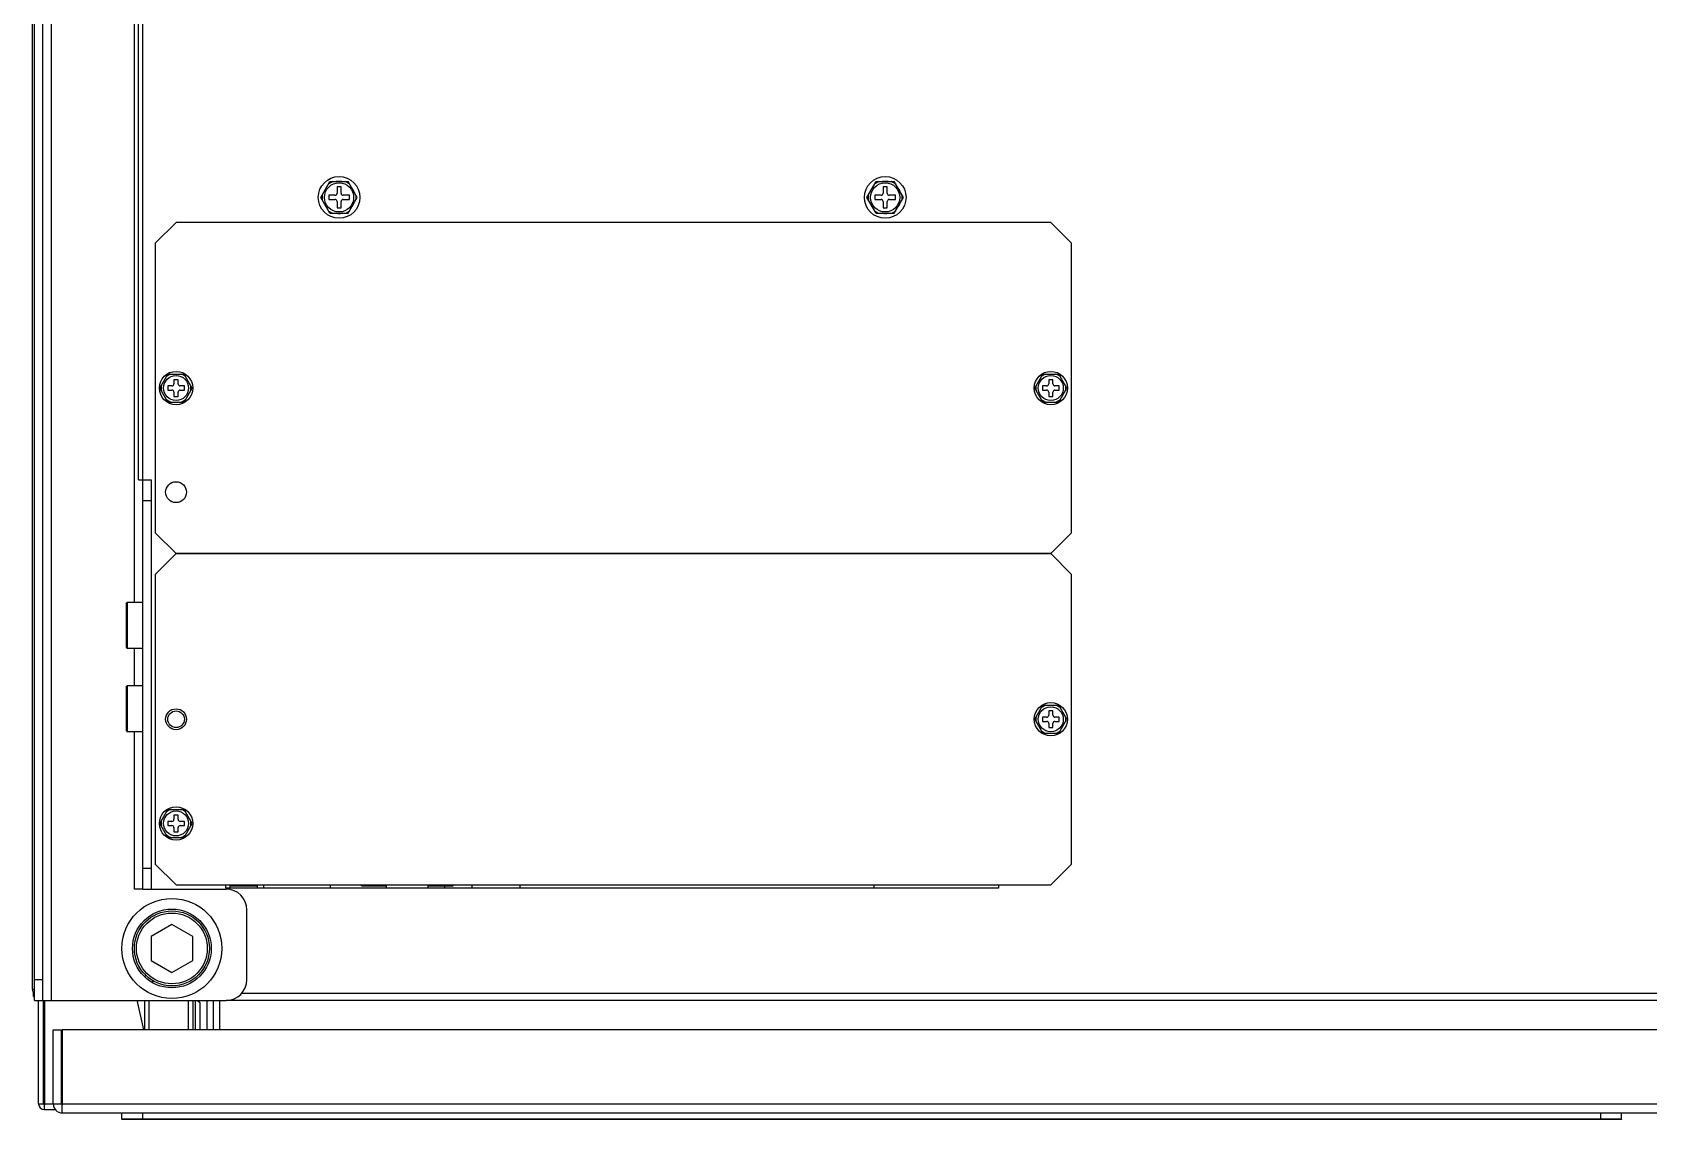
# Model space of a CAD drawing. Header units: millimetres. Extents: x 0 to 100, y -1 to 80.
# Drawn here: x 0 to 38.8, y 0 to 26.1 of the extents above; entities that cross this region are included whole.
import ezdxf

# ---------------------------------------------------------------- set-up
doc = ezdxf.new("R2010")
doc.units = ezdxf.units.MM
for name, color, linetype in [('2301-05589_0', 7, 'Continuous'), ('2301-10977_0', 7, 'Continuous'), ('2401-00258-M8-20HWMC_0', 7, 'Continuous'), ('2401-00454-M5-10HWMC_0', 7, 'Continuous'), ('2401-00730-M4-8HWMC_0', 7, 'Continuous'), ('2401-00913_0', 7, 'Continuous'), ('2403-00027_S-M6-0_0', 7, 'Continuous'), ('2404-00013-D12D24-P_0', 7, 'Continuous'), ('2404-00038-S-D12_0', 7, 'Continuous'), ('4204-00471-LS537-3_0', 7, 'Continuous'), ('4212-01148_1X_0', 7, 'Continuous'), ('4212-59911_0', 7, 'Continuous'), ('4212-62024_0', 7, 'Continuous'), ('4212-94039_0', 7, 'Continuous'), ('4212-97636_1_0', 7, 'Continuous'), ('4212-97727_0', 7, 'Continuous'), ('4212-97917_0', 7, 'Continuous'), ('4212-KH007_0', 7, 'Continuous'), ('4215-00605_0', 7, 'Continuous'), ('4215-00863_0', 7, 'Continuous'), ('BZDX4207-46670_0', 7, 'Continuous'), ('DSJIAOLIAN_6_0', 7, 'Continuous'), ('QIANSHANHENLIAN_24_0', 7, 'Continuous'), ('ZUOQIANLIZHU_32_0', 7, 'Continuous')]:
    doc.layers.add(name, color=color, linetype=linetype)

msp = doc.modelspace()

# ---------------------------------------------------------------- linework, layer by layer
at = {"layer": '2301-05589_0', "color": 7, "linetype": 'Continuous'}
for p, q in [((3.45, 21.535), (2.95, 21.035)), ((24.45, 21.535), (3.45, 21.535)), ((24.95, 21.035), (24.45, 21.535)), ((2.95, 21.035), (2.95, 14.085)), ((24.95, 14.085), (24.95, 21.035)), ((2.95, 14.085), (3.45, 13.585)), ((24.45, 13.585), (24.95, 14.085)), ((3.45, 13.585), (24.45, 13.585))]:
    msp.add_line(p, q, dxfattribs=at)
msp.add_circle((3.45, 15.06), 0.25, dxfattribs=at)
at = {"layer": '2301-10977_0', "color": 7, "linetype": 'Continuous'}
for p, q in [((3.45, 13.585), (2.95, 13.085)), ((24.45, 13.585), (3.45, 13.585)), ((24.95, 13.085), (24.45, 13.585)), ((2.95, 13.085), (2.95, 6.135)), ((24.95, 6.135), (24.95, 13.085)), ((2.95, 6.135), (3.45, 5.635)), ((24.45, 5.635), (24.95, 6.135)), ((3.45, 5.635), (24.45, 5.635))]:
    msp.add_line(p, q, dxfattribs=at)
msp.add_circle((3.45, 9.61), 0.25, dxfattribs=at)
at = {"layer": '2401-00258-M8-20HWMC_0', "color": 7, "linetype": 'Continuous'}
for p, q in [((5.55, 5.635), (5.55, 5.56)), ((7.15, 5.635), (7.15, 5.56)), ((10.55, 5.635), (10.55, 5.56))]:
    msp.add_line(p, q, dxfattribs=at)
at = {"layer": '2401-00454-M5-10HWMC_0', "color": 7, "linetype": 'Continuous'}
for p, q in [((6.927, 22.135), (7.145, 22.514)), ((7.145, 22.514), (7.583, 22.514)), ((7.802, 22.135), (7.583, 22.514)), ((20.037, 22.135), (20.255, 22.514)), ((20.255, 22.514), (20.693, 22.514)), ((20.912, 22.135), (20.693, 22.514)), ((7.145, 21.756), (6.927, 22.135)), ((7.114, 22.185), (7.114, 22.085)), ((7.264, 22.185), (7.114, 22.185)), ((7.314, 22.385), (7.314, 22.235)), ((7.414, 22.385), (7.314, 22.385)), ((7.414, 22.235), (7.414, 22.385)), ((7.614, 22.185), (7.464, 22.185)), ((7.583, 21.756), (7.802, 22.135)), ((7.614, 22.085), (7.614, 22.185)), ((20.255, 21.756), (20.037, 22.135)), ((20.224, 22.185), (20.224, 22.085)), ((20.374, 22.185), (20.224, 22.185)), ((20.424, 22.385), (20.424, 22.235)), ((20.524, 22.385), (20.424, 22.385)), ((20.524, 22.235), (20.524, 22.385)), ((20.724, 22.185), (20.574, 22.185)), ((20.693, 21.756), (20.912, 22.135)), ((20.724, 22.085), (20.724, 22.185)), ((7.114, 22.085), (7.264, 22.085)), ((7.145, 21.756), (7.583, 21.756)), ((7.314, 22.035), (7.314, 21.885)), ((7.314, 21.885), (7.414, 21.885)), ((7.414, 21.885), (7.414, 22.035)), ((7.464, 22.085), (7.614, 22.085)), ((20.224, 22.085), (20.374, 22.085)), ((20.255, 21.756), (20.693, 21.756)), ((20.424, 22.035), (20.424, 21.885)), ((20.424, 21.885), (20.524, 21.885)), ((20.524, 21.885), (20.524, 22.035)), ((20.574, 22.085), (20.724, 22.085))]:
    msp.add_line(p, q, dxfattribs=at)
for centre, radius in [((7.364, 22.135), 0.5), ((20.474, 22.135), 0.5), ((7.364, 22.135), 0.35), ((20.474, 22.135), 0.35)]:
    msp.add_circle(centre, radius, dxfattribs=at)
for centre, radius, start, end in [((7.364, 22.135), 0.408, 111.5992, 128.4008), ((7.364, 22.135), 0.385, 79.7755, 100.2245), ((7.364, 22.135), 0.408, 51.5992, 68.4008), ((20.474, 22.135), 0.408, 111.5992, 128.4008), ((20.474, 22.135), 0.385, 79.7755, 100.2245), ((20.474, 22.135), 0.408, 51.5992, 68.4008), ((7.364, 22.135), 0.408, 171.5992, 188.4008), ((7.364, 22.135), 0.385, 139.7755, 160.2245), ((7.264, 22.235), 0.05, 270, 0), ((7.464, 22.235), 0.05, 180, 270), ((7.364, 22.135), 0.385, 19.7755, 40.2245), ((7.364, 22.135), 0.408, 351.5992, 8.4008), ((20.474, 22.135), 0.408, 171.5992, 188.4008), ((20.474, 22.135), 0.385, 139.7755, 160.2245), ((20.374, 22.235), 0.05, 270, 0), ((20.574, 22.235), 0.05, 180, 270), ((20.474, 22.135), 0.385, 19.7755, 40.2245), ((20.474, 22.135), 0.408, 351.5992, 8.4008), ((7.364, 22.135), 0.385, 199.7755, 220.2245), ((7.364, 22.135), 0.408, 231.5992, 248.4008), ((7.264, 22.035), 0.05, 0, 90), ((7.364, 22.135), 0.385, 259.7755, 280.2245), ((7.464, 22.035), 0.05, 90, 180), ((7.364, 22.135), 0.408, 291.5992, 308.4008), ((7.364, 22.135), 0.385, 319.7755, 340.2245), ((20.474, 22.135), 0.385, 199.7755, 220.2245), ((20.474, 22.135), 0.408, 231.5992, 248.4008), ((20.374, 22.035), 0.05, 0, 90), ((20.474, 22.135), 0.385, 259.7755, 280.2245), ((20.574, 22.035), 0.05, 90, 180), ((20.474, 22.135), 0.408, 291.5992, 308.4008), ((20.474, 22.135), 0.385, 319.7755, 340.2245)]:
    msp.add_arc(centre, radius, start, end, dxfattribs=at)
at = {"layer": '2401-00730-M4-8HWMC_0', "color": 7, "linetype": 'Continuous'}
for p, q in [((3.062, 17.56), (3.256, 17.896)), ((3.256, 17.896), (3.644, 17.896)), ((3.837, 17.56), (3.644, 17.896)), ((24.062, 17.56), (24.256, 17.896)), ((24.256, 17.896), (24.644, 17.896)), ((24.838, 17.56), (24.644, 17.896)), ((3.256, 17.224), (3.062, 17.56)), ((3.25, 17.61), (3.25, 17.51)), ((3.35, 17.61), (3.25, 17.61)), ((3.25, 17.51), (3.35, 17.51)), ((3.4, 17.76), (3.4, 17.66)), ((3.5, 17.76), (3.4, 17.76)), ((3.5, 17.66), (3.5, 17.76)), ((3.65, 17.61), (3.55, 17.61)), ((3.55, 17.51), (3.65, 17.51)), ((3.644, 17.224), (3.837, 17.56)), ((3.65, 17.51), (3.65, 17.61)), ((24.256, 17.224), (24.062, 17.56)), ((24.25, 17.61), (24.25, 17.51)), ((24.35, 17.61), (24.25, 17.61)), ((24.25, 17.51), (24.35, 17.51)), ((24.4, 17.76), (24.4, 17.66)), ((24.5, 17.76), (24.4, 17.76)), ((24.5, 17.66), (24.5, 17.76)), ((24.65, 17.61), (24.55, 17.61)), ((24.55, 17.51), (24.65, 17.51)), ((24.644, 17.224), (24.838, 17.56)), ((24.65, 17.51), (24.65, 17.61)), ((3.256, 17.224), (3.644, 17.224)), ((3.4, 17.46), (3.4, 17.36)), ((3.4, 17.36), (3.5, 17.36)), ((3.5, 17.36), (3.5, 17.46)), ((24.256, 17.224), (24.644, 17.224)), ((24.4, 17.46), (24.4, 17.36)), ((24.4, 17.36), (24.5, 17.36)), ((24.5, 17.36), (24.5, 17.46)), ((24.062, 9.61), (24.256, 9.946)), ((24.256, 9.946), (24.644, 9.946)), ((24.5, 9.81), (24.4, 9.81)), ((24.4, 9.81), (24.4, 9.71)), ((24.5, 9.71), (24.5, 9.81)), ((24.838, 9.61), (24.644, 9.946)), ((24.256, 9.274), (24.062, 9.61)), ((24.35, 9.66), (24.25, 9.66)), ((24.25, 9.66), (24.25, 9.56)), ((24.25, 9.56), (24.35, 9.56)), ((24.4, 9.51), (24.4, 9.41)), ((24.4, 9.41), (24.5, 9.41)), ((24.5, 9.41), (24.5, 9.51)), ((24.65, 9.66), (24.55, 9.66)), ((24.55, 9.56), (24.65, 9.56)), ((24.644, 9.274), (24.838, 9.61)), ((24.65, 9.56), (24.65, 9.66)), ((24.256, 9.274), (24.644, 9.274)), ((3.062, 7.11), (3.256, 7.446)), ((3.256, 7.446), (3.644, 7.446)), ((3.837, 7.11), (3.644, 7.446)), ((3.256, 6.774), (3.062, 7.11)), ((3.25, 7.16), (3.25, 7.06)), ((3.35, 7.16), (3.25, 7.16)), ((3.25, 7.06), (3.35, 7.06)), ((3.4, 7.31), (3.4, 7.21)), ((3.5, 7.31), (3.4, 7.31)), ((3.4, 7.01), (3.4, 6.91)), ((3.5, 7.21), (3.5, 7.31)), ((3.5, 6.91), (3.5, 7.01)), ((3.65, 7.16), (3.55, 7.16)), ((3.55, 7.06), (3.65, 7.06)), ((3.644, 6.774), (3.837, 7.11)), ((3.65, 7.06), (3.65, 7.16)), ((3.256, 6.774), (3.644, 6.774)), ((3.4, 6.91), (3.5, 6.91))]:
    msp.add_line(p, q, dxfattribs=at)
for centre, radius in [((3.45, 17.56), 0.4), ((3.45, 17.56), 0.3), ((24.45, 17.56), 0.4), ((24.45, 17.56), 0.3), ((24.45, 9.61), 0.4), ((24.45, 9.61), 0.3), ((3.45, 7.11), 0.4), ((3.45, 7.11), 0.3)]:
    msp.add_circle(centre, radius, dxfattribs=at)
for centre, radius, start, end in [((3.45, 17.56), 0.358, 110.1658, 129.8342), ((3.45, 17.56), 0.358, 50.1658, 69.8342), ((24.45, 17.56), 0.358, 110.1658, 129.8342), ((24.45, 17.56), 0.358, 50.1658, 69.8342), ((3.45, 17.56), 0.358, 170.1658, 189.8342), ((3.35, 17.66), 0.05, 270, 0), ((3.35, 17.46), 0.05, 0, 90), ((3.55, 17.66), 0.05, 180, 270), ((3.55, 17.46), 0.05, 90, 180), ((3.45, 17.56), 0.358, 350.1658, 9.8342), ((24.45, 17.56), 0.358, 170.1658, 189.8342), ((24.35, 17.66), 0.05, 270, 0), ((24.35, 17.46), 0.05, 0, 90), ((24.55, 17.66), 0.05, 180, 270), ((24.55, 17.46), 0.05, 90, 180), ((24.45, 17.56), 0.358, 350.1658, 9.8342), ((3.45, 17.56), 0.358, 230.1658, 249.8342), ((3.45, 17.56), 0.358, 290.1658, 309.8342), ((24.45, 17.56), 0.358, 230.1658, 249.8342), ((24.45, 17.56), 0.358, 290.1658, 309.8342), ((24.45, 9.61), 0.358, 110.1658, 129.8342), ((24.35, 9.71), 0.05, 270, 0), ((24.55, 9.71), 0.05, 180, 270), ((24.45, 9.61), 0.358, 50.1658, 69.8342), ((24.45, 9.61), 0.358, 170.1658, 189.8342), ((24.45, 9.61), 0.358, 230.1658, 249.8342), ((24.35, 9.51), 0.05, 0, 90), ((24.55, 9.51), 0.05, 90, 180), ((24.45, 9.61), 0.358, 290.1658, 309.8342), ((24.45, 9.61), 0.358, 350.1658, 9.8342), ((3.45, 7.11), 0.358, 110.1658, 129.8342), ((3.45, 7.11), 0.358, 50.1658, 69.8342), ((3.45, 7.11), 0.358, 170.1658, 189.8342), ((3.35, 7.21), 0.05, 270, 0), ((3.35, 7.01), 0.05, 0, 90), ((3.55, 7.21), 0.05, 180, 270), ((3.55, 7.01), 0.05, 90, 180), ((3.45, 7.11), 0.358, 350.1658, 9.8342), ((3.45, 7.11), 0.358, 230.1658, 249.8342), ((3.45, 7.11), 0.358, 290.1658, 309.8342)]:
    msp.add_arc(centre, radius, start, end, dxfattribs=at)
at = {"layer": '2401-00913_0', "color": 7, "linetype": 'Continuous'}
for p, q in [((3.35, 4.687), (2.85, 4.398)), ((3.85, 4.399), (3.35, 4.687)), ((2.85, 4.398), (2.85, 3.821)), ((3.85, 3.822), (3.85, 4.399)), ((2.85, 3.821), (3.35, 3.533)), ((3.35, 3.533), (3.85, 3.822))]:
    msp.add_line(p, q, dxfattribs=at)
for radius in [0.9, 0.85]:
    msp.add_circle((3.35, 4.11), radius, dxfattribs=at)
at = {"layer": '2403-00027_S-M6-0_0', "color": 7, "linetype": 'Continuous'}
for p, q in [((2.25, 12.382), (2.28, 12.412)), ((2.25, 12.382), (2.25, 11.338)), ((2.28, 12.412), (2.28, 11.307)), ((2.65, 12.412), (2.28, 12.412)), ((2.25, 11.338), (2.28, 11.307)), ((2.65, 11.307), (2.28, 11.307)), ((2.25, 10.382), (2.28, 10.412)), ((2.25, 10.382), (2.25, 9.338)), ((2.28, 10.412), (2.28, 9.307)), ((2.65, 10.412), (2.28, 10.412)), ((2.25, 9.338), (2.28, 9.307)), ((2.65, 9.307), (2.28, 9.307))]:
    msp.add_line(p, q, dxfattribs=at)
at = {"layer": '2404-00013-D12D24-P_0', "color": 7, "linetype": 'Continuous'}
msp.add_circle((3.35, 4.11), 1.2, dxfattribs=at)
at = {"layer": '2404-00038-S-D12_0', "color": 7, "linetype": 'Continuous'}
for p, q in [((2.7, 3.424), (2.724, 3.466)), ((2.878, 3.291), (2.902, 3.333))]:
    msp.add_line(p, q, dxfattribs=at)
msp.add_circle((3.35, 4.11), 0.945, dxfattribs=at)
at = {"layer": '4204-00471-LS537-3_0', "color": 7, "linetype": 'Continuous'}
for p, q in [((11.705, 5.635), (11.705, 5.56)), ((20.205, 5.635), (20.205, 5.56))]:
    msp.add_line(p, q, dxfattribs=at)
at = {"layer": '4212-01148_1X_0', "color": 7, "linetype": 'Continuous'}
for p, q in [((2.15, 0.01), (2.15, 0)), ((38.15, 0), (2.15, 0)), ((38.15, 0.01), (38.15, 0))]:
    msp.add_line(p, q, dxfattribs=at)
at = {"layer": '4212-59911_0', "color": 7, "linetype": 'Continuous'}
for p, q in [((0.5, 0.38), (0.5, 2.16)), ((0.5, 2.16), (0.7, 2.16)), ((0.7, 0.38), (0.7, 2.16)), ((0.72, 2.16), (0.72, 0.349)), ((39.58, 2.16), (0.72, 2.16)), ((0.72, 0.16), (0.72, 0.349)), ((0.72, 0.16), (39.58, 0.16))]:
    msp.add_line(p, q, dxfattribs=at)
at = {"layer": '4212-59911_0', "color": 9, "linetype": 'Continuous'}
for p, q in [((0.5, 0.38), (0.7, 0.38)), ((0.72, 0.38), (39.58, 0.38))]:
    msp.add_line(p, q, dxfattribs=at)
at = {"layer": '4212-59911_0', "color": 7, "linetype": 'Continuous'}
for radius in [0.22, 0.02]:
    msp.add_arc((0.72, 0.38), radius, 180, 270, dxfattribs=at)
at = {"layer": '4212-62024_0', "color": 7, "linetype": 'Continuous'}
for p, q in [((2.15, 0.01), (2.15, 0.16)), ((38.15, 0.01), (2.15, 0.01)), ((38.15, 0.01), (38.15, 0.16))]:
    msp.add_line(p, q, dxfattribs=at)
at = {"layer": '4212-62024_0', "color": 9, "linetype": 'Continuous'}
for p, q in [((2.65, 0.01), (2.65, 0.16)), ((37.65, 0.01), (37.65, 0.16))]:
    msp.add_line(p, q, dxfattribs=at)
at = {"layer": '4212-94039_0', "color": 7, "linetype": 'Continuous'}
for p, q in [((0, 77.59), (0, 3.13)), ((0, 3.13), (0.05, 3.13))]:
    msp.add_line(p, q, dxfattribs=at)
msp.add_arc((0.17, 3.13), 0.17, 180, 224.9531, dxfattribs=at)
at = {"layer": '4212-97636_1_0', "color": 7, "linetype": 'Continuous'}
msp.add_line((4.746, 5.56), (4.746, 5.635), dxfattribs=at)
at = {"layer": '4212-97727_0', "color": 7, "linetype": 'Continuous'}
for p, q in [((0.15, 0.38), (0.15, 2.86)), ((0.27, 0.38), (0.27, 2.86)), ((0.29, 2.86), (0.29, 0.356)), ((0.29, 0.24), (0.29, 0.356)), ((0.29, 0.24), (0.551, 0.24))]:
    msp.add_line(p, q, dxfattribs=at)
at = {"layer": '4212-97727_0', "color": 9, "linetype": 'Continuous'}
for p, q in [((0.15, 0.38), (0.27, 0.38)), ((0.29, 0.38), (0.5, 0.38)), ((0.7, 0.38), (0.72, 0.38))]:
    msp.add_line(p, q, dxfattribs=at)
at = {"layer": '4212-97727_0', "color": 7, "linetype": 'Continuous'}
for radius in [0.14, 0.02]:
    msp.add_arc((0.29, 0.38), radius, 180, 270, dxfattribs=at)
at = {"layer": '4212-97917_0', "color": 7, "linetype": 'Continuous'}
for p, q in [((4.645, 5.56), (4.645, 5.635)), ((23.195, 5.56), (4.645, 5.56)), ((23.195, 5.635), (23.195, 5.56)), ((95.55, 2.86), (4.65, 2.86))]:
    msp.add_line(p, q, dxfattribs=at)
at = {"layer": '4212-97917_0', "color": 9, "linetype": 'Continuous'}
msp.add_line((95.175, 3.03), (5.025, 3.03), dxfattribs=at)
at = {"layer": '4212-97917_0', "color": 7, "linetype": 'Continuous'}
msp.add_circle((3.45, 9.61), 0.2, dxfattribs=at)
at = {"layer": '4212-KH007_0', "color": 7, "linetype": 'Continuous'}
for p, q in [((4.746, 5.61), (5.4, 5.61)), ((4.9, 5.61), (4.9, 5.635)), ((5.4, 5.61), (5.4, 5.56)), ((7.9, 5.61), (7.9, 5.635)), ((7.9, 5.61), (8.1, 5.61)), ((8.1, 5.61), (8.1, 5.635)), ((8.1, 5.61), (8.5, 5.61)), ((9.5, 5.61), (10.1, 5.61)), ((9.9, 5.56), (9.9, 5.61)), ((10.1, 5.61), (10.1, 5.635))]:
    msp.add_line(p, q, dxfattribs=at)
at = {"layer": '4212-KH007_0', "color": 9, "linetype": 'Continuous'}
for p, q in [((4.92, 5.635), (4.92, 5.61)), ((8.12, 5.635), (8.12, 5.61)), ((9.88, 5.61), (9.88, 5.635))]:
    msp.add_line(p, q, dxfattribs=at)
at = {"layer": '4215-00605_0', "color": 7, "linetype": 'Continuous'}
for p, q in [((0.05, 2.86), (0.05, 77.86)), ((0.25, 2.86), (0.25, 77.86)), ((2.55, 15.36), (2.55, 65.36)), ((2.65, 15.36), (2.65, 65.36)), ((2.55, 15.36), (2.85, 15.36)), ((2.65, 5.535), (2.65, 15.36)), ((2.85, 15.36), (2.85, 5.535)), ((2.65, 5.535), (2.45, 5.535)), ((2.65, 5.535), (4.65, 5.535)), ((5.15, 3.36), (5.15, 5.035)), ((0.05, 2.86), (4.65, 2.86))]:
    msp.add_line(p, q, dxfattribs=at)
at = {"layer": '4215-00605_0', "color": 9, "linetype": 'Continuous'}
for p, q in [((0.45, 77.86), (0.45, 2.86)), ((2.45, 12.412), (2.45, 68.307)), ((2.65, 14.86), (2.85, 14.86)), ((2.45, 10.412), (2.45, 11.307)), ((2.45, 5.535), (2.45, 9.307)), ((2.65, 6.035), (2.85, 6.035)), ((0.25, 3.36), (0.05, 3.36))]:
    msp.add_line(p, q, dxfattribs=at)
at = {"layer": '4215-00605_0', "color": 7, "linetype": 'Continuous'}
for centre, start, end in [((4.65, 5.035), 0, 90), ((4.65, 3.36), 270, 0)]:
    msp.add_arc(centre, 0.5, start, end, dxfattribs=at)
at = {"layer": '4215-00863_0', "color": 7, "linetype": 'Continuous'}
for q in [(0.03, 3.034), (0.05, 2.96)]:
    msp.add_line((0.03, 2.96), q, dxfattribs=at)
at = {"layer": 'BZDX4207-46670_0', "color": 7, "linetype": 'Continuous'}
for p, q in [((8.5, 5.56), (8.5, 5.635)), ((9.5, 5.56), (9.5, 5.635))]:
    msp.add_line(p, q, dxfattribs=at)
at = {"layer": 'DSJIAOLIAN_6_0', "color": 7, "linetype": 'Continuous'}
for p, q in [((2.678, 2.16), (2.527, 2.838)), ((2.7, 2.16), (2.7, 2.86)), ((3.85, 2.86), (3.85, 2.16)), ((3.963, 2.86), (4.02, 2.81)), ((4.02, 2.81), (4.02, 2.16))]:
    msp.add_line(p, q, dxfattribs=at)
at = {"layer": 'DSJIAOLIAN_6_0', "color": 9, "linetype": 'Continuous'}
for p, q in [((2.8, 2.86), (2.8, 2.16)), ((3.75, 2.16), (3.75, 2.86)), ((3.92, 2.16), (3.92, 2.86))]:
    msp.add_line(p, q, dxfattribs=at)
at = {"layer": 'DSJIAOLIAN_6_0', "color": 7, "linetype": 'Continuous'}
msp.add_arc((2.625, 2.86), 0.1, 180.0008, 192.5288, dxfattribs=at)
at = {"layer": 'QIANSHANHENLIAN_24_0', "color": 7, "linetype": 'Continuous'}
msp.add_line((4.5, 2.16), (4.5, 2.86), dxfattribs=at)
at = {"layer": 'ZUOQIANLIZHU_32_0', "color": 7, "linetype": 'Continuous'}
for p, q in [((4.2, 2.16), (4.2, 2.86)), ((4.35, 2.16), (4.35, 2.86))]:
    msp.add_line(p, q, dxfattribs=at)

doc.saveas('drawing.dxf')
